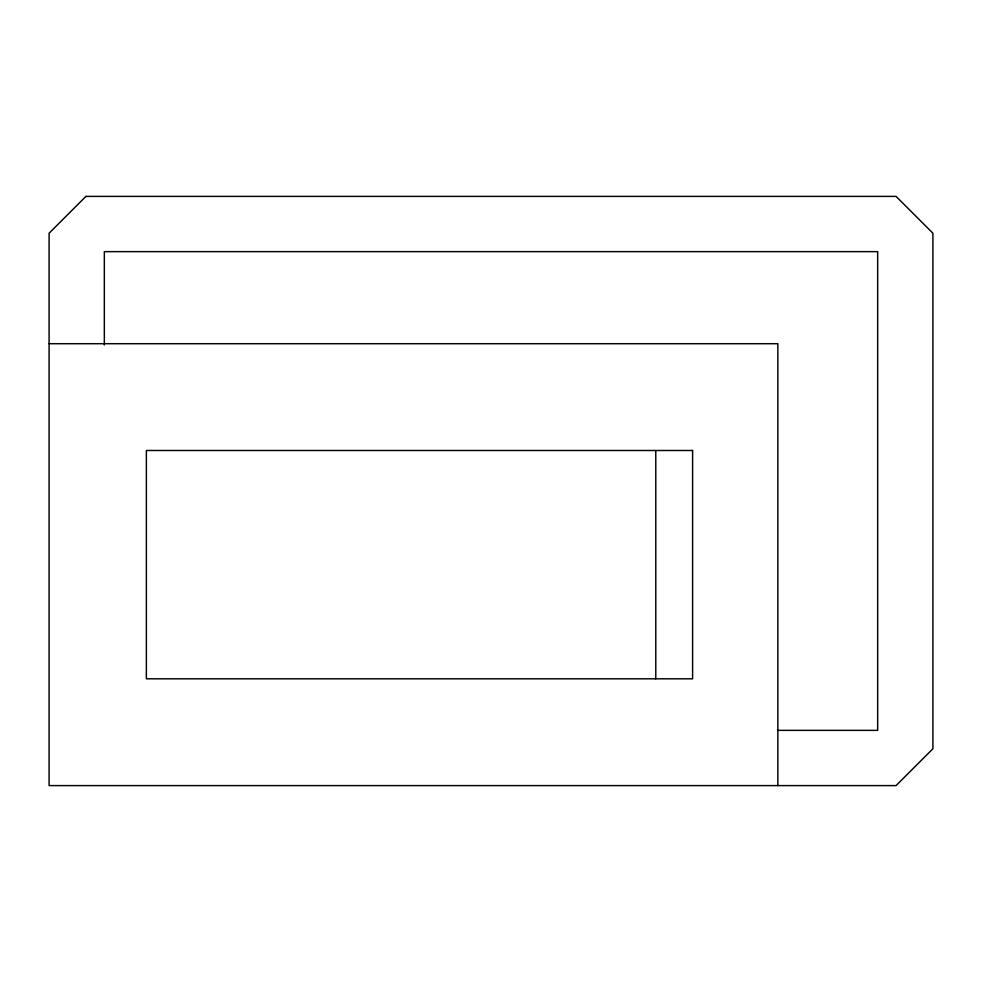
<?xml version="1.0" encoding="UTF-8"?>
<svg xmlns="http://www.w3.org/2000/svg" width="982" height="982" viewBox="0 0 982 982"><rect width="100%" height="100%" fill="white"/><g stroke="black" fill="none" stroke-linecap="round" stroke-linejoin="round"><path stroke-width="1.47" d="M49.1 343.7L777.854 343.7L777.854 785.6M777.928 730.363L877.663 730.363L877.663 251.638L104.338 251.638L104.338 344.94M655.78 450.493L655.78 678.808M85.925 196.4L49.1 233.225L49.1 785.6L896.075 785.6L932.9 748.775L932.9 233.225L896.075 196.4L85.925 196.4M692.605 450.493L146.367 450.493L146.367 678.808L692.605 678.808L692.605 450.493"/></g></svg>
